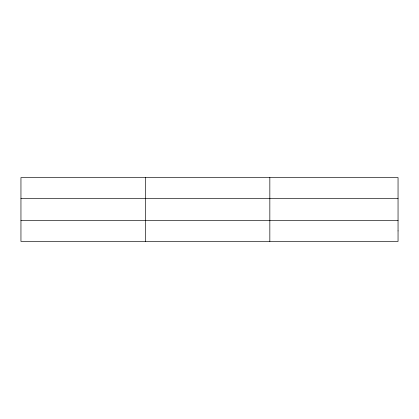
<?xml version="1.0" encoding="UTF-8"?>
<svg xmlns="http://www.w3.org/2000/svg" width="419" height="419" viewBox="0 0 419 419"><rect width="100%" height="100%" fill="white"/><g stroke="black" fill="none" stroke-linecap="round" stroke-linejoin="round"><path stroke-width="0.63" d="M145.393 177.572L145.393 241.428M269.836 177.572L269.836 241.428M20.95 198.643L398.05 198.643M20.95 220.357L398.05 220.357M398.05 230.895L398.05 241.428L20.95 241.428L20.95 177.572L398.05 177.572L398.05 230.895"/></g></svg>
